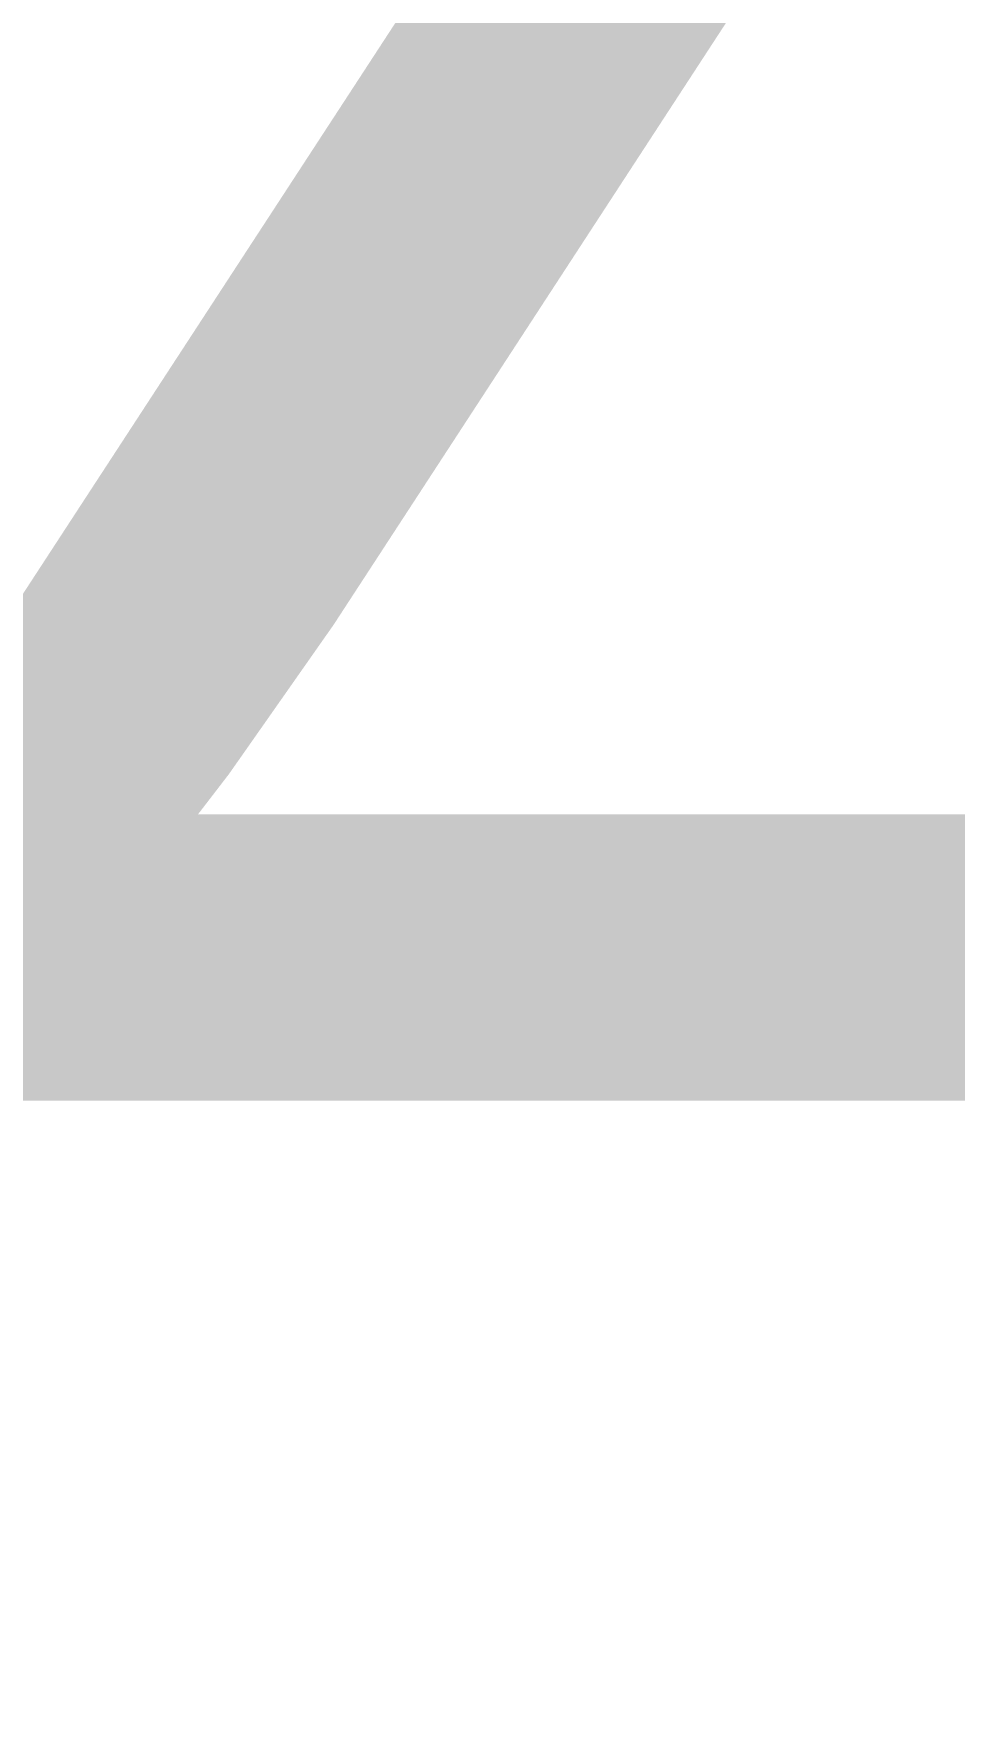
# Model space of a CAD drawing. Header units: millimetres. Extents: x -179928 to 528275, y -469666 to 511935.
# Drawn here: x 227532 to 227944, y 27919 to 28666 of the extents above; entities that cross this region are included whole.
import ezdxf

# ---------------------------------------------------------------- set-up
doc = ezdxf.new("R2010")
doc.units = ezdxf.units.MM
doc.linetypes.add('DASHED', pattern=[0.75, 0.5, -0.25])
for name, color, linetype in [('ad-Elevation 10', 8, 'Continuous'), ('ad-Furniture', 8, 'Continuous'), ('ad-Lvl-Plinth', 30, 'Continuous')]:
    doc.layers.add(name, color=color, linetype=linetype)
doc.layers.add('ad-Landscape', color=94, linetype='Continuous', lineweight=35)
doc.layers.add('ad-Landscape 2', color=7, linetype='Continuous', lineweight=35, true_color=0x264c00)
doc.styles.add('Sections_The woods Site plan_Entrances$0$Standard', font='arial.ttf')

# ---------------------------------------------------------------- blocks, each defined once
blk = doc.blocks.new('bamboo')
at = {"layer": 'ad-Landscape'}
blk.add_line((-124.2, -652.6), (-157.7, -842.3), dxfattribs=at)
for points in [[(-119.8, -578.6), (-100, -620.2), (-209, -681), (-112.7, -587.2)], [(352.8, -669.4), (311.6, -690.1), (248.5, -582.4), (344.3, -676.7)], [(489.3, -669.4), (448.2, -690.1), (385.1, -582.4), (480.9, -676.7)], [(-74.2, -598.9), (-84.7, -708.9), (-44.2, -617.6), (-67, -607.5)], [(8.2, -743.4), (-41.2, -595.8), (-17.7, -764.7), (8.2, -743.4)], [(-9.8, -589.2), (68.8, -596.8), (-19.9, -612), (-18.4, -596.3)], [(527.1, -597.7), (464.1, -593), (478.7, -609.9), (518.7, -605)], [(590.2, -602.4), (584.1, -681.2), (567.1, -592.8), (582.9, -593.9)], [(-357.5, -714.1), (-210.9, -661.7), (-379.3, -688.7), (-357.5, -714.1)], [(-15.8, -652.1), (-21.8, -715), (-4.6, -700.8), (-8.7, -660.7)], [(420.7, -714.1), (567.3, -661.7), (398.9, -688.7), (420.7, -714.1)], [(557.2, -714.1), (703.8, -661.7), (535.4, -688.7), (557.2, -714.1)], [(23.9, -744.9), (165.8, -671.4), (52.3, -779.4), (31, -753.6)], [(333.5, -715.5), (223.2, -707.2), (315.3, -745.8), (325, -722.8)], [(346.4, -826.2), (312.4, -855.4), (293, -695.5), (339.1, -817.8)], [(470, -715.5), (359.7, -707.2), (451.8, -745.8), (461.5, -722.8)], [(284.5, -805.8), (243.4, -826.4), (180.3, -718.7), (276.1, -813.1)], [(419.5, -729.9), (495.9, -870.2), (385.6, -759), (411, -737.1)], [(556, -729.9), (632.4, -870.2), (522.1, -759), (547.5, -737.1)], [(-16.2, -749), (12.3, -783.5), (-148, -799.7), (-24.8, -756.1)], [(281.4, -774.9), (218.4, -770.2), (232.9, -787.1), (272.9, -782.2)], [(344.4, -779.7), (338.4, -858.4), (321.4, -770), (337.1, -771.2)], [(417.9, -774.9), (354.9, -770.2), (369.5, -787.1), (409.4, -782.2)], [(480.9, -779.7), (474.9, -858.4), (457.9, -770), (473.7, -771.2)], [(352.4, -850.5), (499, -798.1), (330.6, -825.1), (352.4, -850.5)], [(-37.9, -810.4), (-18.1, -852), (-127, -912.8), (-30.8, -819)], [(7.8, -830.7), (-2.8, -940.7), (37.7, -849.4), (14.9, -839.3)], [(72.2, -821), (150.8, -828.6), (62, -843.8), (63.5, -828.1)], [(265.2, -851.8), (154.9, -843.6), (247, -882.2), (256.7, -859.1)], [(351.2, -866.2), (427.7, -1006.6), (317.3, -895.4), (342.8, -873.5)], [(-227.1, -1003.5), (-261, -1032.7), (-280.5, -872.8), (-234.3, -995)], [(66.1, -883.9), (60.1, -946.8), (77.4, -932.6), (73.3, -892.5)], [(209.8, -1003.5), (175.9, -1032.7), (156.4, -872.8), (202.6, -995)], [(148, -983), (106.8, -1003.7), (43.8, -896), (139.5, -990.3)], [(213.1, -911.3), (150.1, -906.6), (164.7, -923.5), (204.7, -918.6)], [(276.1, -916), (270.1, -994.8), (253.1, -906.4), (268.9, -907.6)], [(-60.1, -1097.9), (-109.5, -950.3), (-85.9, -1119.2), (-60.1, -1097.9)], [(-221, -1027.7), (-74.4, -975.4), (-242.8, -1002.3), (-221, -1027.7)], [(215.9, -1027.7), (362.5, -975.4), (194.1, -1002.3), (215.9, -1027.7)], [(715.7, -974.6), (605.5, -966.3), (697.6, -1004.9), (707.3, -981.8)], [(-44.4, -1099.5), (97.5, -1025.9), (-15.9, -1134), (-37.3, -1108.1)], [(128.7, -1029.1), (18.4, -1020.8), (110.5, -1059.4), (120.2, -1036.4)], [(636.2, -1166.1), (586.8, -1018.5), (610.3, -1187.4), (636.2, -1166.1)], [(663.7, -1034), (600.7, -1029.3), (615.2, -1046.2), (655.2, -1041.3)], [(-234.6, -1109.5), (-88.1, -1057.2), (-256.5, -1084.1), (-234.6, -1109.5)], [(-222.2, -1043.5), (-145.8, -1183.9), (-256.1, -1072.6), (-230.7, -1050.8)], [(214.7, -1043.5), (291.1, -1183.9), (180.8, -1072.6), (206.2, -1050.8)], [(376.8, -1193.4), (327.4, -1045.8), (350.9, -1214.7), (376.8, -1193.4)], [(76.6, -1088.6), (13.6, -1083.8), (28.1, -1100.8), (68.1, -1095.8)], [(144.7, -1234.3), (95.3, -1086.7), (118.8, -1255.6), (144.7, -1234.3)], [(139.6, -1093.3), (133.6, -1172), (116.6, -1083.6), (132.3, -1084.8)], [(-84.4, -1103.5), (-56, -1138), (-216.2, -1154.2), (-93.1, -1110.6)], [(-235.8, -1125.3), (-159.4, -1265.7), (-269.7, -1154.4), (-244.3, -1132.6)], [(392.5, -1194.9), (534.4, -1121.4), (420.9, -1229.4), (399.6, -1203.5)]]:
    blk.add_lwpolyline(points, dxfattribs=at)
at = {"layer": 'ad-Landscape 2'}
for p, q in [((43.5, 73), (278.2, 631.2)), ((-12.4, 39.5), (-247.1, 564.2)), ((-23.6, 61.9), (-370, 296.3)), ((390, 162.3), (546.4, 218.1)), ((32.3, 39.5), (390, 162.3)), ((43.5, 28.4), (300.5, 61.9)), ((-57.1, 6), (-247.1, -49.8)), ((-12.4, -16.3), (-113, -440.5)), ((77, -94.4), (121.7, -172.6))]:
    blk.add_line(p, q, dxfattribs=at)
for points in [[(-46.5, 453.6), (-200.1, 478.3), (-39.6, 420.8), (-46.5, 453.6)], [(104.9, 439.8), (157.9, 405.3), (153.3, 427.1), (115.9, 442.1)], [(661.1, 443.6), (550.9, 451.8), (643, 413.2), (652.6, 436.3)], [(-52.8, 429.4), (-9, 438.6), (-69, 289.1), (-50.5, 418.5)], [(30.7, 412.7), (123.3, 352.4), (61.2, 430.6), (41.6, 415)], [(455.6, 305.5), (421.7, 276.4), (402.2, 436.3), (448.3, 314)], [(617.5, 275.9), (618.2, 435.7), (661.3, 285.1), (628.5, 278.2)], [(-206.9, 425.1), (-212.9, 362.2), (-195.7, 376.4), (-199.8, 416.5)], [(393.8, 326), (352.6, 305.3), (289.5, 413), (385.3, 318.7)], [(-8.5, 381.7), (37.5, 380), (40.9, 255.2), (2.4, 384)], [(609.1, 384.1), (546.1, 388.8), (560.6, 371.9), (600.6, 376.8)], [(461.7, 281.3), (608.2, 333.7), (439.8, 306.7), (461.7, 281.3)], [(374.4, 279.9), (264.1, 288.2), (356.3, 249.6), (365.9, 272.6)], [(608.9, 262.7), (455.2, 287.4), (615.8, 229.9), (608.9, 262.7)], [(460.4, 265.6), (536.9, 125.2), (426.5, 236.4), (452, 258.3)], [(602.5, 238.5), (646.3, 247.7), (586.3, 98.2), (604.8, 227.6)], [(322.4, 220.5), (259.3, 225.2), (273.9, 208.3), (313.9, 213.2)], [(385.4, 215.7), (379.4, 137), (362.3, 225.4), (378.1, 224.2)], [(-357.5, 145), (-210.9, 197.3), (-379.3, 170.3), (-357.5, 145)], [(639.5, 26), (598.3, 5.3), (535.3, 113), (631, 18.7)], [(319, -89.9), (285.1, -119.1), (265.6, 40.8), (311.8, -81.4)], [(257.2, -69.4), (216.1, -90.1), (153, 17.6), (248.8, -76.7)], [(-174.3, -160.5), (-173.7, -0.6), (-130.6, -151.3), (-163.4, -158.2)], [(620.2, -20.1), (509.9, -11.8), (602, -50.4), (611.7, -27.3)], [(325.1, -114.1), (471.7, -61.8), (303.3, -88.7), (325.1, -114.1)], [(568.1, -79.5), (505.1, -74.8), (519.6, -91.7), (559.6, -86.8)], [(631.1, -84.2), (625.1, -163), (608.1, -74.6), (623.8, -75.8)], [(-84.5, -153), (-41.3, -86.9), (-69, -172.5), (-82.2, -163.9)], [(237.9, -115.5), (127.6, -107.2), (219.7, -145.8), (229.4, -122.8)], [(323.9, -129.9), (400.4, -270.3), (290, -159), (315.4, -137.2)], [(494.6, -296.8), (495.3, -137), (538.4, -287.6), (505.6, -294.5)], [(-183, -173.7), (-336.7, -149), (-176.1, -206.5), (-183, -173.7)], [(360, -280.8), (326.1, -310), (306.6, -150.1), (352.7, -272.3)], [(185.8, -175), (122.8, -170.2), (137.4, -187.2), (177.4, -182.3)], [(298.2, -260.3), (257, -281), (193.9, -173.3), (289.7, -267.6)], [(248.8, -179.7), (242.8, -258.4), (225.8, -170), (241.6, -171.2)], [(-189.3, -197.8), (-145.6, -188.6), (-205.5, -338.1), (-187, -208.8)], [(-31.6, -187.5), (21.3, -222), (16.7, -200.1), (-20.7, -185.2)], [(-105.9, -214.5), (-13.2, -274.9), (-75.4, -196.7), (-94.9, -212.2)], [(114.3, -335.4), (80.4, -364.5), (60.9, -204.6), (107, -326.9)], [(52.5, -314.9), (11.3, -335.6), (-51.8, -227.9), (44, -322.2)], [(584.4, -289.3), (627.6, -223.2), (600, -308.9), (586.7, -300.3)], [(-196.6, -388.9), (-246, -241.3), (-222.5, -410.2), (-196.6, -388.9)], [(-145, -245.6), (-99, -247.3), (-95.6, -372), (-134.1, -243.3)], [(366.1, -305), (512.7, -252.7), (344.3, -279.6), (366.1, -305)], [(663.5, -416.2), (614.1, -268.5), (637.6, -437.5), (663.5, -416.2)], [(278.8, -306.4), (168.6, -298.1), (260.7, -336.7), (270.4, -313.7)], [(486, -310), (332.3, -285.3), (492.9, -342.8), (486, -310)], [(120.3, -359.6), (266.9, -307.2), (98.5, -334.2), (120.3, -359.6)], [(-180.9, -390.4), (-39, -316.9), (-152.5, -424.9), (-173.8, -399)], [(364.9, -320.8), (441.3, -461.2), (331, -349.9), (356.4, -328.1)], [(479.7, -334.2), (523.4, -325), (463.5, -474.5), (482, -345.1)], [(563.1, -350.9), (655.8, -411.2), (593.6, -333), (574, -348.6)], [(-357.5, -400.5), (-210.9, -348.1), (-379.3, -375.1), (-357.5, -400.5)], [(33.1, -361), (-77.2, -352.7), (14.9, -391.3), (24.6, -368.2)], [(226.8, -365.9), (163.8, -361.1), (178.3, -378.1), (218.3, -373.2)], [(289.8, -370.6), (283.8, -449.3), (266.8, -360.9), (282.5, -362.1)], [(-73.8, -511.6), (-123.1, -364), (-99.6, -532.9), (-73.8, -511.6)], [(119.1, -375.3), (195.6, -515.7), (85.2, -404.5), (110.7, -382.6)], [(-221, -394.5), (-192.5, -429), (-352.8, -445.2), (-229.6, -401.6)], [(524, -381.9), (570, -383.6), (573.4, -508.4), (534.9, -379.6)], [(660.4, -512.6), (626.5, -541.8), (607, -381.9), (653.1, -504.2)], [(598.6, -492.1), (557.4, -512.8), (494.3, -405.1), (590.1, -499.4)], [(-19, -420.4), (-82, -415.7), (-67.4, -432.6), (-27.4, -427.7)], [(44, -425.1), (38, -503.9), (21, -415.5), (36.8, -416.7)], [(639.2, -421.7), (667.6, -456.2), (507.4, -472.5), (630.5, -428.8)], [(-58, -513.1), (83.9, -439.6), (-29.6, -547.6), (-50.9, -521.7)], [(-242.7, -455.8), (-222.9, -497.4), (-331.8, -558.3), (-235.6, -464.5)], [(-132.6, -466.5), (-54, -474.1), (-142.8, -489.3), (-141.3, -473.6)], [(-197, -476.1), (-207.5, -586.2), (-167.1, -494.9), (-189.9, -484.8)], [(617.4, -483.1), (637.2, -524.7), (528.3, -585.6), (624.5, -491.7)], [(-98.1, -517.2), (-69.7, -551.7), (-229.9, -567.9), (-106.7, -524.3)], [(-138.6, -529.4), (-144.7, -592.3), (-127.4, -578.1), (-131.5, -538)], [(579.2, -538.2), (468.9, -529.9), (561.1, -568.5), (570.7, -545.5)], [(414.6, -689.9), (380.7, -719), (361.2, -559.2), (407.3, -681.4)], [(551.1, -689.9), (517.2, -719), (497.7, -559.2), (543.9, -681.4)], [(665.2, -552.6), (741.7, -693), (631.3, -581.7), (656.8, -559.9)], [(735.1, -928.5), (693.9, -949.2), (630.8, -841.5), (726.6, -935.8)]]:
    blk.add_lwpolyline(points, dxfattribs=at)
blk = doc.blocks.new('A$C7DA81DBD')
at = {"layer": 'ad-Landscape'}
for centre, radius, start, end in [((0.5421, 2.9513), 1.9362, 179.73155, 217.41149), ((0.9729, 1.8753), 1.4339, 153.15977, 192.1138), ((-0.9472, 1.8177), 0.9527, 6.22136, 47.73687), ((-0.9565, 2.7668), 1.425, 199.73306, 231.77211), ((-2.6751, 1.5084), 0.6953, 38.28249, 99.3433), ((-3.104, 2.4748), 0.5733, 215.76353, 266.37343), ((-1.8936, 2.412), 0.9205, 193.66836, 242.88227), ((-1.856, 1.0904), 1.1017, 36.03906, 80.26816), ((-0.0127, 2.4992), 1.6882, 191.02849, 218.56329), ((-1.8918, 0.7397), 1.7085, 20.47463, 58.37181), ((2.2619, 2.2221), 3.2578, 180.48635, 200.14254), ((-3.0021, 1.5187), 0.5438, 53.77897, 109.79803), ((-3.3942, 2.2431), 0.4369, 214.78481, 261.07296), ((-2.2585, 2.2572), 0.9551, 193.74281, 250.74014), ((1.1235, 0.9635), 1.4762, 139.56784, 220.43216), ((-3.6458, 0.9704), 0.8788, 87.00257, 102.07341), ((-3.5663, 1.8937), 0.2709, 193.65461, 282.44901), ((-3.3701, 1.1333), 0.7046, 65.60352, 98.75304), ((-2.7888, 2.0624), 0.7268, 198.67082, 243.79699), ((-3.799, 1.3868), 0.2788, 60.36234, 119.63766), ((-2.8127, 0.1703), 1.5025, 56.86683, 84.37468), ((-1.8408, 1.8007), 0.8356, 189.30481, 239.3197), ((-2.0528, 0.5755), 1.111, 51.64981, 93.95156), ((-0.5036, 2.3877), 1.7715, 203.40985, 232.04459), ((-3.6025, 1.7876), 0.3701, 205.36372, 256.0362), ((-3.5309, 1.1863), 0.4429, 66.56317, 113.43683), ((-2.8723, 2.1694), 1.0147, 214.6416, 251.06237), ((-3.8429, 1.1634), 0.2852, 68.35462, 126.71622), ((-3.6986, 1.0203), 0.4283, 72.41068, 114.40253), ((-2.935, 0.5362), 0.8919, 63.91881, 106.35993), ((0.278, 1.6321), 1.6541, 187.07097, 234.85412), ((-2.0051, -0.5207), 2.0521, 33.36445, 71.77879), ((-3.8061, 1.4393), 0.2126, 192.8534, 276.06864), ((-3.3934, 1.5704), 0.508, 198.36566, 274.36285), ((-2.0704, 2.4383), 1.5297, 223.15526, 259.12002), ((-3.867, 1.2266), 0.1934, 174.18666, 290.59598), ((-3.9905, 0.7068), 0.5437, 67.64575, 97.28341), ((-3.2785, -0.1985), 1.4267, 76.95691, 99.25489), ((-2.5206, 2.2177), 1.411, 225.5947, 260.34135), ((-3.9828, 0.7528), 0.3143, 81.59333, 119.16505), ((-3.8058, 1.2269), 0.3858, 211.15088, 261.88723), ((-3.5292, 0.1698), 0.9139, 78.01728, 113.3144), ((-0.1824, 2.6175), 2.5892, 216.37093, 243.62041), ((-2.3551, -1.8074), 2.8907, 65.67414, 88.25794), ((-3.2424, 1.8545), 1.0655, 232.5105, 267.25212), ((-4.09, 0.6654), 0.2348, 66.95459, 113.04541), ((-3.8641, 1.0224), 0.3477, 203.91838, 280.78741), ((-3.7147, 0.1925), 0.678, 81.55573, 114.70525), ((-2.6118, -0.8298), 1.7705, 71.06869, 99.21005), ((-1.9143, 1.938), 1.4152, 226.12226, 258.10878), ((-3.2885, 1.64), 1.0932, 229.52167, 276.17194), ((-3.0057, -0.698), 1.5293, 80.07303, 110.39202), ((-4.09, 0.5543), 0.1658, 79.35441, 130.28324), ((-2.5064, 2.2982), 1.8728, 236.55296, 269.35046), ((-4.0065, 0.7788), 0.2144, 207.19351, 284.68974), ((-3.8679, 0.1672), 0.5263, 77.39124, 114.96296), ((-3.5803, 1.2652), 0.8033, 230.61412, 270.78978), ((-4.0211, -0.3309), 0.8867, 85.54152, 102.47041), ((-1.8532, -0.9988), 1.5896, 87.80694, 125.34258), ((-3.9905, 0.6212), 0.2383, 201.22812, 283.00293), ((-3.2335, -0.2213), 0.7603, 84.12058, 124.2254), ((-3.7607, -0.1513), 0.5674, 79.89405, 113.04357)]:
    blk.add_arc(centre, radius, start, end, dxfattribs=at)
at = {"layer": 'ad-Landscape 2'}
for centre, radius, start, end in [((-4.487, 1.6291), 1.2847, 281.63719, 288.00047), ((-2.7222, 2.1138), 1.9478, 241.18217, 266.26036), ((-3.052, 1.6261), 1.72, 226.87005, 233.5161), ((-3.6164, 0.6908), 0.4865, 221.13896, 275.57028), ((-1.0264, -1.4309), 1.7659, 54.46623, 125.53377), ((-4.1975, 0.9392), 0.7339, 266.42892, 296.01705), ((-3.2407, -0.7659), 1.0093, 91.25618, 130.10548), ((-2.3531, -1.1695), 1.4234, 97.04197, 124.31969), ((-1.8634, 3.0329), 2.8823, 251.61053, 271.71734), ((-3.9266, 0.5355), 0.4565, 226.08818, 286.23686), ((-4.0462, -0.1006), 0.224, 105.31091, 151.56637), ((-4.0462, 0.1006), 0.224, 208.43363, 254.68909), ((-3.2407, 0.7659), 1.0093, 229.89452, 268.74382), ((-2.3531, 1.1695), 1.4234, 235.68031, 262.95803), ((-1.0264, 1.4309), 1.7659, 234.46623, 305.53377), ((1.1235, -0.9635), 1.4762, 139.56784, 220.43216), ((-3.9266, -0.5355), 0.4565, 73.76314, 133.91182), ((-1.8634, -3.0329), 2.8823, 88.28266, 108.38947), ((-4.1975, -0.9392), 0.7339, 63.98295, 93.57108), ((-3.6164, -0.6908), 0.4865, 84.42972, 138.86104), ((-2.7222, -2.1138), 1.9478, 93.73964, 118.81783), ((-3.052, -1.6261), 1.72, 126.4839, 133.12995), ((-1.8532, 0.9988), 1.5896, 234.65742, 272.19306), ((-0.1824, -2.6175), 2.5892, 116.37959, 143.62907), ((0.278, -1.6321), 1.6541, 125.14588, 172.92903), ((-4.487, -1.6291), 1.2847, 71.99953, 78.36281), ((-3.9905, -0.6212), 0.2383, 76.99707, 158.77188), ((-3.7607, 0.1513), 0.5674, 246.95643, 280.10595), ((-3.5803, -1.2652), 0.8033, 89.21022, 129.38588), ((-3.2335, 0.2213), 0.7603, 235.7746, 275.87942), ((-2.5064, -2.2982), 1.8728, 90.64954, 123.44704), ((-4.0211, 0.3309), 0.8867, 257.52959, 274.45848), ((-3.2885, -1.64), 1.0932, 83.82806, 130.47833), ((-4.0065, -0.7788), 0.2144, 75.31026, 152.80649), ((-1.9143, -1.938), 1.4152, 101.89122, 133.87774), ((-2.0051, 0.5207), 2.0521, 288.22121, 326.63555), ((-4.09, -0.5543), 0.1658, 229.71676, 280.64559), ((-3.8641, -1.0224), 0.3477, 79.21259, 156.08162), ((-3.8679, -0.1672), 0.5263, 245.03704, 282.60876), ((-3.0057, 0.698), 1.5293, 249.60798, 279.92697), ((-3.8058, -1.2269), 0.3858, 98.11277, 148.84912), ((-3.7147, -0.1925), 0.678, 245.29475, 278.44427), ((-3.2424, -1.8545), 1.0655, 92.74788, 127.4895), ((-2.5206, -2.2177), 1.411, 99.65865, 134.4053), ((-2.6118, 0.8298), 1.7705, 260.78995, 288.93131), ((-2.3551, 1.8074), 2.8907, 271.74206, 294.32586), ((-4.09, -0.6654), 0.2348, 246.95459, 293.04541), ((-2.0704, -2.4383), 1.5297, 100.87998, 136.84474), ((-3.5292, -0.1698), 0.9139, 246.6856, 281.98272), ((-0.5036, -2.3877), 1.7715, 127.95541, 156.59015), ((-3.9828, -0.7528), 0.3143, 240.83495, 278.40667), ((-3.867, -1.2266), 0.1934, 69.40402, 185.81334), ((-3.3934, -1.5704), 0.508, 85.63715, 161.63434), ((-1.8408, -1.8007), 0.8356, 120.6803, 170.69519), ((2.2619, -2.2221), 3.2578, 159.85746, 179.51365), ((-3.9905, -0.7068), 0.5437, 262.71659, 292.35425), ((-3.8061, -1.4393), 0.2126, 83.93136, 167.1466), ((-2.8723, -2.1694), 1.0147, 108.93763, 145.3584), ((-3.2785, 0.1985), 1.4267, 260.74511, 283.04309), ((-3.8429, -1.1634), 0.2852, 233.28378, 291.64538), ((-3.6986, -1.0203), 0.4283, 245.59747, 287.58932), ((-2.7888, -2.0624), 0.7268, 116.20301, 161.32918), ((-2.935, -0.5362), 0.8919, 253.64007, 296.08119), ((-2.2585, -2.2572), 0.9551, 109.25986, 166.25719), ((-1.8918, -0.7397), 1.7085, 301.62819, 339.52537), ((-3.6025, -1.7876), 0.3701, 103.9638, 154.63628), ((-2.8127, -0.1703), 1.5025, 275.62532, 303.13317), ((-2.0528, -0.5755), 1.111, 266.04844, 308.35019), ((-0.0127, -2.4992), 1.6882, 141.43671, 168.97151), ((-3.799, -1.3868), 0.2788, 240.36234, 299.63766), ((-3.5663, -1.8937), 0.2709, 77.55099, 166.34539), ((-3.5309, -1.1863), 0.4429, 246.56317, 293.43683), ((-1.8936, -2.412), 0.9205, 117.11773, 166.33164), ((-0.9565, -2.7668), 1.425, 128.22789, 160.26694), ((0.9729, -1.8753), 1.4339, 167.8862, 206.84023), ((-3.3701, -1.1333), 0.7046, 261.24696, 294.39648), ((-1.856, -1.0904), 1.1017, 279.73184, 323.96094), ((0.5421, -2.9513), 1.9362, 142.58851, 180.26845), ((-3.6458, -0.9704), 0.8788, 257.92659, 272.99743), ((-3.3942, -2.2431), 0.4369, 98.92704, 145.21519), ((-3.104, -2.4748), 0.5733, 93.62657, 144.23647), ((-3.0021, -1.5187), 0.5438, 250.20197, 306.22103), ((-2.6751, -1.5084), 0.6953, 260.6567, 321.71751), ((-0.9472, -1.8177), 0.9527, 312.26313, 353.77864), ((-3.5079, -1.2176), 0.814, 252.47778, 273.23616), ((-3.4132, -2.1554), 0.2388, 147.68239, 193.24524), ((-2.167, -2.7765), 0.9598, 123.44945, 169.14185), ((-1.3292, -3.2587), 1.5303, 124.25441, 162.40951), ((-2.3006, -1.3581), 0.9275, 270.17163, 318.26071), ((-2.8672, -2.5356), 0.5252, 111.97187, 158.1743), ((1.1102, -2.3286), 1.9834, 172.86966, 187.13034), ((-3.6227, -2.031), 0.1831, 257.9287, 308.85753), ((-3.3241, -1.386), 0.7926, 251.98772, 274.43369), ((-3.4098, -2.3203), 0.1483, 98.29705, 193.9033), ((-0.4415, -3.0214), 1.4626, 142.92796, 175.46028), ((-3.2095, -2.1093), 0.2729, 237.84483, 324.60114), ((-1.4468, -2.8141), 0.8978, 139.49244, 177.69907), ((-1.1439, -1.6998), 0.9279, 288.94949, 325.08343), ((-3.5474, -1.9775), 0.3785, 269.04584, 306.1809), ((-3.3252, -2.438), 0.1695, 143.72347, 189.28631), ((-3.2185, -2.5369), 0.186, 119.00554, 191.76376), ((-3.0882, -1.8014), 0.7945, 268.44815, 307.52814), ((-1.6974, -2.079), 0.9321, 288.99145, 338.98533), ((2.889, -3.1417), 3.5018, 167.99481, 180.01757), ((0.4533, -2.5144), 0.6755, 171.39169, 227.83501), ((-3.4542, -2.3019), 0.1679, 256.81907, 300.10983), ((-3.387, -2.0873), 0.4877, 268.40112, 309.1706), ((0.2948, -3.161), 1.349, 149.98702, 187.7695), ((-4.7109, -2.1806), 1.4962, 339.58638, 345.44635), ((-2.8129, -2.1522), 0.6446, 272.21829, 320.84358), ((-2.4021, -1.9593), 0.8207, 274.0733, 314.87713), ((-2.8327, -2.8868), 0.3555, 124.28194, 173.79297), ((-1.9988, -3.0323), 0.5442, 129.31962, 181.75138), ((-1.0136, -3.5245), 1.2421, 131.60195, 166.47297), ((-2.0257, -2.069), 0.8461, 278.57089, 321.50718), ((-0.4879, -3.7225), 1.408, 129.24822, 165.91322), ((-3.255, -2.3074), 0.3987, 262.27272, 289.05896), ((-3.2048, -2.0899), 0.7587, 271.41505, 306.15667), ((-2.9291, -2.9329), 0.15, 126.19039, 182.52975), ((-2.5541, -3.0699), 0.3719, 132.03902, 182.39813), ((-0.9142, -2.3228), 0.8735, 290.1808, 328.59513), ((-3.0253, -2.6704), 0.2744, 258.73381, 302.02457), ((-3.0549, -2.2322), 0.863, 278.61282, 308.97622), ((-0.5792, -3.7449), 0.9742, 118.34437, 173.53312), ((-1.4049, -2.5545), 0.8684, 294.71609, 341.31222), ((1.7398, -3.1245), 2.0667, 175.95212, 190.67856), ((-2.4584, -3.1948), 0.2887, 145.35935, 190.9222), ((-2.4357, -2.4238), 0.6427, 257.61453, 296.92393), ((-0.8762, -2.8295), 0.8955, 310.78874, 348.03806), ((-2.1285, -3.3962), 0.4606, 134.41683, 177.63522), ((-2.2078, -2.5037), 0.7304, 268.94937, 309.1849), ((0.8101, -3.7172), 1.4584, 154.44417, 184.66194), ((-3.0457, -2.0047), 1.2814, 283.71524, 293.85648), ((-0.9147, -3.7961), 1.3196, 153.78136, 168.06114), ((-1.8961, -2.6169), 0.7641, 273.18845, 312.61455), ((-0.2113, -3.764), 1.0157, 144.84978, 183.01888), ((-2.6219, -2.7574), 0.6207, 273.06665, 310.22411), ((0.7845, -3.7974), 1.7654, 161.38853, 181.24523), ((-2.1061, -3.4684), 0.2887, 145.35935, 190.9222), ((-2.2394, -2.9434), 0.5806, 273.32513, 311.66362), ((-0.4659, -3.9514), 1.4875, 157.29257, 174.02748), ((-2.4029, -3.194), 0.3293, 272.31458, 313.75489), ((-1.7238, -2.9221), 0.7346, 283.90804, 319.61338), ((-1.3701, -3.1096), 0.824, 298.22031, 336.78041), ((-0.8731, -3.3135), 0.5704, 293.73132, 353.32768), ((0.6722, -3.3341), 0.8727, 183.00382, 219.60588), ((-1.6924, -3.6508), 0.4098, 156.38924, 187.6723), ((-2.4444, -2.7002), 1.2047, 294.47438, 320.38238), ((0.4847, -3.8253), 0.8385, 157.72257, 195.86731), ((-1.383, -3.3555), 0.488, 288.81739, 332.56245), ((-2.1581, -3.3546), 0.3559, 279.63085, 313.13709), ((-1.4522, -3.7508), 0.3106, 161.21289, 206.18085), ((-1.0337, -3.8696), 0.5516, 154.54713, 189.51441), ((-1.7595, -3.3631), 0.6247, 286.91169, 328.74233), ((-0.4664, -3.7254), 0.3595, 293.70561, 356.94873), ((-1.8213, -3.5993), 0.3023, 287.3992, 323.67876), ((5.8663, -2.673), 7.168, 189.16665, 191.24033), ((-1.3268, -3.7443), 0.3576, 294.32176, 345.62043), ((-0.6413, -3.9243), 0.3417, 161.32537, 219.82068), ((-0.1425, -3.9552), 0.5349, 164.79318, 204.80951), ((-1.0529, -3.8878), 0.3429, 173.89465, 205.17772), ((-1.4147, -3.7701), 0.2686, 281.04015, 324.95778), ((-0.9056, -3.6412), 0.6057, 297.26946, 335.9728), ((0.3234, -3.905), 0.4767, 180.43757, 227.26134), ((-1.1804, -3.4536), 0.743, 291.85939, 312.96772), ((-0.2663, -4.0457), 0.2252, 186.24095, 229.15573), ((-0.0961, -4.0625), 0.2274, 172.72717, 229.06653), ((-0.4137, -3.9807), 0.3046, 303.60504, 342.90266), ((-0.4908, -4.0166), 0.2139, 291.17004, 329.58437)]:
    blk.add_arc(centre, radius, start, end, dxfattribs=at)
blk = doc.blocks.new('zw$DAD3')
at = {"true_color": 0x7f5f3f, "transparency": 33554610}
h = blk.add_hatch(dxfattribs=at)
h.set_pattern_fill('DOTS', color=37, scale=20, angle=360)
h.set_pattern_definition([(360, (-800139.518, 271344.397), (15.875, 31.75), [0, -31.75])])
h.paths.add_polyline_path([(450, -2530), (2915, -2530), (2915, -450), (450, -450)])
at = {"layer": 'ad-Elevation 10', "linetype": 'DASHED'}
for points in [[(0, -1936.67), (3365, -1936.67)], [(0, -2036.67), (3365, -2036.67)]]:
    blk.add_lwpolyline(points, dxfattribs=at)
at = {"xscale": 95.10164028446887, "yscale": 95.10164028446887, "zscale": 95.10164028446887, "rotation": 359.9999999999999}
blk.add_blockref('A$C7DA81DBD', (1592.07, -1603.96), dxfattribs=at)
at = {"layer": 'ad-Landscape', "linetype": 'Continuous', "xscale": 0.473259546584505, "yscale": 0.473259546584505, "zscale": 0.473259546584505, "rotation": 359.9999999999999}
blk.add_blockref('bamboo', (1292.6, -1624.94), dxfattribs=at)
blk = doc.blocks.new('zw$66EE')
at = {"layer": 'ad-Furniture', "rotation": 359.9999999999997}
blk.add_blockref('zw$DAD3', (3610, 8185), dxfattribs=at)
blk = doc.blocks.new('1625_West Villa')
at = {"layer": 'ad-Furniture'}
blk.add_blockref('zw$66EE', (0, 0), dxfattribs=at)
blk = doc.blocks.new("All Plot's Villa Plans")
at = {"ltscale": 5}
blk.add_blockref('1625_West Villa', (222742.28, 21898.27), dxfattribs=at)
blk = doc.blocks.new('zw$63CD')
at = {"layer": 'ad-Lvl-Plinth', "insert": (236117.3, -70891.03), "char_height": 1269.9849, "width": 5416.267, "attachment_point": 5, "style": 'Sections_The woods Site plan_Entrances$0$Standard', "bg_fill": 19, "box_fill_scale": 1.5, "bg_fill_color": 257, "bg_fill_transparency": 0}
blk.add_mtext('\\pxt4;497.02', dxfattribs=at)

msp = doc.modelspace()

# ---------------------------------------------------------------- block references
at = {"ltscale": 5}
msp.add_blockref("All Plot's Villa Plans", (0, 0), dxfattribs=at)

# ---------------------------------------------------------------- next in the draw order: block references
at = {"layer": 'ad-Lvl-Plinth', "ltscale": 5}
msp.add_blockref('zw$63CD', (-5982.94, 99418.55), dxfattribs=at)

doc.saveas('drawing.dxf')
